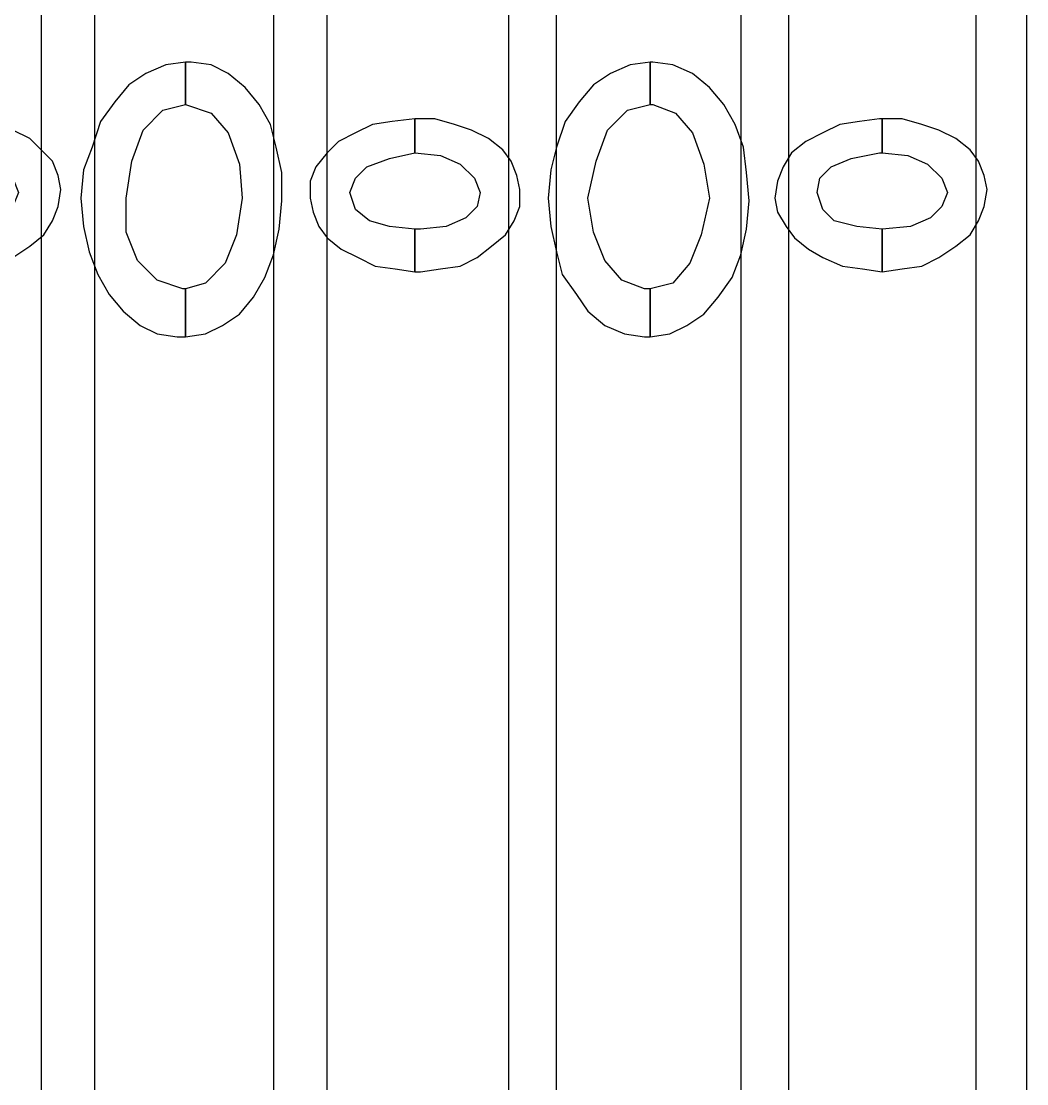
# Model space of a CAD drawing. Header units: centimetres. Extents: x -54 to 59, y -92 to 20.
# Drawn here: x 29.31 to 56.91, y -63.14 to -33.97 of the extents above; entities that cross this region are included whole.
import ezdxf

# ---------------------------------------------------------------- set-up
doc = ezdxf.new("R2010")
doc.units = ezdxf.units.CM
doc.header["$MEASUREMENT"] = 0
doc.layers.add('layer 1', color=7, linetype='Continuous')

msp = doc.modelspace()

# ---------------------------------------------------------------- linework, layer by layer
at = {"layer": 'layer 1', "color": 29}
for points, knots in [([(29.85642, 1.59541), (29.85642, 1.59541), (30.24509, 1.59541), (30.24509, 1.59541), (30.24509, 1.59541), (30.24509, 1.59541), (30.63376, 1.59541), (30.63376, 1.59541), (30.63376, 1.59541), (30.63376, 1.59541), (30.94469, 1.59541), (30.94469, 1.59541), (30.94469, 1.59541), (30.94469, 1.59541), (31.33336, 1.59541), (31.33336, 1.59541), (31.33336, 1.59541), (31.33336, 1.59541), (31.33336, -19.23718), (31.33336, -19.23718), (31.33336, -19.23718), (31.33336, -19.23718), (31.33336, -40.1475), (31.33336, -40.1475), (31.33336, -40.1475), (31.33336, -40.1475), (31.33336, -60.98008), (31.33336, -60.98008), (31.33336, -60.98008), (31.33336, -60.98008), (31.33336, -81.8904), (31.33336, -81.8904), (31.33336, -81.8904), (31.33336, -81.8904), (30.94469, -81.8904), (30.94469, -81.8904), (30.94469, -81.8904), (30.94469, -81.8904), (30.63376, -81.8904), (30.63376, -81.8904), (30.63376, -81.8904), (30.63376, -81.8904), (30.24509, -81.8904), (30.24509, -81.8904), (30.24509, -81.8904), (30.24509, -81.8904), (29.85642, -81.8904), (29.85642, -81.8904), (29.85642, -81.8904), (29.85642, -81.8904), (29.85642, -60.98008), (29.85642, -60.98008), (29.85642, -60.98008), (29.85642, -60.98008), (29.85642, -40.1475), (29.85642, -40.1475), (29.85642, -40.1475), (29.85642, -40.1475), (29.85642, -19.23718), (29.85642, -19.23718), (29.85642, -19.23718), (29.85642, -19.23718), (29.85642, 1.59541), (29.85642, 1.59541)], [0, 0, 0, 0, 0.0625, 0.0625, 0.0625, 0.0625, 0.125, 0.125, 0.125, 0.125, 0.1875, 0.1875, 0.1875, 0.1875, 0.25, 0.25, 0.25, 0.25, 0.3125, 0.3125, 0.3125, 0.3125, 0.375, 0.375, 0.375, 0.375, 0.4375, 0.4375, 0.4375, 0.4375, 0.5, 0.5, 0.5, 0.5, 0.5625, 0.5625, 0.5625, 0.5625, 0.625, 0.625, 0.625, 0.625, 0.6875, 0.6875, 0.6875, 0.6875, 0.75, 0.75, 0.75, 0.75, 0.8125, 0.8125, 0.8125, 0.8125, 0.875, 0.875, 0.875, 0.875, 0.9375, 0.9375, 0.9375, 0.9375, 1, 1, 1, 1]), ([(36.23057, 1.59541), (36.23057, 1.59541), (36.61924, 1.59541), (36.61924, 1.59541), (36.61924, 1.59541), (36.61924, 1.59541), (36.93017, 1.59541), (36.93017, 1.59541), (36.93017, 1.59541), (36.93017, 1.59541), (37.31884, 1.59541), (37.31884, 1.59541), (37.31884, 1.59541), (37.31884, 1.59541), (37.70751, 1.59541), (37.70751, 1.59541), (37.70751, 1.59541), (37.70751, 1.59541), (37.70751, -19.23718), (37.70751, -19.23718), (37.70751, -19.23718), (37.70751, -19.23718), (37.70751, -40.1475), (37.70751, -40.1475), (37.70751, -40.1475), (37.70751, -40.1475), (37.70751, -60.98008), (37.70751, -60.98008), (37.70751, -60.98008), (37.70751, -60.98008), (37.70751, -81.8904), (37.70751, -81.8904), (37.70751, -81.8904), (37.70751, -81.8904), (37.31884, -81.8904), (37.31884, -81.8904), (37.31884, -81.8904), (37.31884, -81.8904), (36.93017, -81.8904), (36.93017, -81.8904), (36.93017, -81.8904), (36.93017, -81.8904), (36.61924, -81.8904), (36.61924, -81.8904), (36.61924, -81.8904), (36.61924, -81.8904), (36.23057, -81.8904), (36.23057, -81.8904), (36.23057, -81.8904), (36.23057, -81.8904), (36.23057, -60.98008), (36.23057, -60.98008), (36.23057, -60.98008), (36.23057, -60.98008), (36.23057, -40.1475), (36.23057, -40.1475), (36.23057, -40.1475), (36.23057, -40.1475), (36.23057, -19.23718), (36.23057, -19.23718), (36.23057, -19.23718), (36.23057, -19.23718), (36.23057, 1.59541), (36.23057, 1.59541)], [0, 0, 0, 0, 0.0625, 0.0625, 0.0625, 0.0625, 0.125, 0.125, 0.125, 0.125, 0.1875, 0.1875, 0.1875, 0.1875, 0.25, 0.25, 0.25, 0.25, 0.3125, 0.3125, 0.3125, 0.3125, 0.375, 0.375, 0.375, 0.375, 0.4375, 0.4375, 0.4375, 0.4375, 0.5, 0.5, 0.5, 0.5, 0.5625, 0.5625, 0.5625, 0.5625, 0.625, 0.625, 0.625, 0.625, 0.6875, 0.6875, 0.6875, 0.6875, 0.75, 0.75, 0.75, 0.75, 0.8125, 0.8125, 0.8125, 0.8125, 0.875, 0.875, 0.875, 0.875, 0.9375, 0.9375, 0.9375, 0.9375, 1, 1, 1, 1]), ([(42.68246, 1.59541), (42.68246, 1.59541), (42.99339, 1.59541), (42.99339, 1.59541), (42.99339, 1.59541), (42.99339, 1.59541), (43.38206, 1.59541), (43.38206, 1.59541), (43.38206, 1.59541), (43.38206, 1.59541), (43.69299, 1.59541), (43.69299, 1.59541), (43.69299, 1.59541), (43.69299, 1.59541), (44.00393, 1.59541), (44.00393, 1.59541), (44.00393, 1.59541), (44.00393, 1.59541), (44.00393, -19.23718), (44.00393, -19.23718), (44.00393, -19.23718), (44.00393, -19.23718), (44.00393, -40.1475), (44.00393, -40.1475), (44.00393, -40.1475), (44.00393, -40.1475), (44.00393, -60.98008), (44.00393, -60.98008), (44.00393, -60.98008), (44.00393, -60.98008), (44.00393, -81.8904), (44.00393, -81.8904), (44.00393, -81.8904), (44.00393, -81.8904), (43.69299, -81.8904), (43.69299, -81.8904), (43.69299, -81.8904), (43.69299, -81.8904), (43.38206, -81.8904), (43.38206, -81.8904), (43.38206, -81.8904), (43.38206, -81.8904), (42.99339, -81.8904), (42.99339, -81.8904), (42.99339, -81.8904), (42.99339, -81.8904), (42.68246, -81.8904), (42.68246, -81.8904), (42.68246, -81.8904), (42.68246, -81.8904), (42.68246, -60.98008), (42.68246, -60.98008), (42.68246, -60.98008), (42.68246, -60.98008), (42.68246, -40.1475), (42.68246, -40.1475), (42.68246, -40.1475), (42.68246, -40.1475), (42.68246, -19.23718), (42.68246, -19.23718), (42.68246, -19.23718), (42.68246, -19.23718), (42.68246, 1.59541), (42.68246, 1.59541)], [0, 0, 0, 0, 0.0625, 0.0625, 0.0625, 0.0625, 0.125, 0.125, 0.125, 0.125, 0.1875, 0.1875, 0.1875, 0.1875, 0.25, 0.25, 0.25, 0.25, 0.3125, 0.3125, 0.3125, 0.3125, 0.375, 0.375, 0.375, 0.375, 0.4375, 0.4375, 0.4375, 0.4375, 0.5, 0.5, 0.5, 0.5, 0.5625, 0.5625, 0.5625, 0.5625, 0.625, 0.625, 0.625, 0.625, 0.6875, 0.6875, 0.6875, 0.6875, 0.75, 0.75, 0.75, 0.75, 0.8125, 0.8125, 0.8125, 0.8125, 0.875, 0.875, 0.875, 0.875, 0.9375, 0.9375, 0.9375, 0.9375, 1, 1, 1, 1]), ([(49.05661, 1.59541), (49.05661, 1.59541), (49.36754, 1.59541), (49.36754, 1.59541), (49.36754, 1.59541), (49.36754, 1.59541), (49.75621, 1.59541), (49.75621, 1.59541), (49.75621, 1.59541), (49.75621, 1.59541), (50.06714, 1.59541), (50.06714, 1.59541), (50.06714, 1.59541), (50.06714, 1.59541), (50.37808, 1.59541), (50.37808, 1.59541), (50.37808, 1.59541), (50.37808, 1.59541), (50.37808, -19.23718), (50.37808, -19.23718), (50.37808, -19.23718), (50.37808, -19.23718), (50.37808, -40.1475), (50.37808, -40.1475), (50.37808, -40.1475), (50.37808, -40.1475), (50.37808, -60.98008), (50.37808, -60.98008), (50.37808, -60.98008), (50.37808, -60.98008), (50.37808, -81.8904), (50.37808, -81.8904), (50.37808, -81.8904), (50.37808, -81.8904), (50.06714, -81.8904), (50.06714, -81.8904), (50.06714, -81.8904), (50.06714, -81.8904), (49.75621, -81.8904), (49.75621, -81.8904), (49.75621, -81.8904), (49.75621, -81.8904), (49.36754, -81.8904), (49.36754, -81.8904), (49.36754, -81.8904), (49.36754, -81.8904), (49.05661, -81.8904), (49.05661, -81.8904), (49.05661, -81.8904), (49.05661, -81.8904), (49.05661, -60.98008), (49.05661, -60.98008), (49.05661, -60.98008), (49.05661, -60.98008), (49.05661, -40.1475), (49.05661, -40.1475), (49.05661, -40.1475), (49.05661, -40.1475), (49.05661, -19.23718), (49.05661, -19.23718), (49.05661, -19.23718), (49.05661, -19.23718), (49.05661, 1.59541), (49.05661, 1.59541)], [0, 0, 0, 0, 0.0625, 0.0625, 0.0625, 0.0625, 0.125, 0.125, 0.125, 0.125, 0.1875, 0.1875, 0.1875, 0.1875, 0.25, 0.25, 0.25, 0.25, 0.3125, 0.3125, 0.3125, 0.3125, 0.375, 0.375, 0.375, 0.375, 0.4375, 0.4375, 0.4375, 0.4375, 0.5, 0.5, 0.5, 0.5, 0.5625, 0.5625, 0.5625, 0.5625, 0.625, 0.625, 0.625, 0.625, 0.6875, 0.6875, 0.6875, 0.6875, 0.75, 0.75, 0.75, 0.75, 0.8125, 0.8125, 0.8125, 0.8125, 0.875, 0.875, 0.875, 0.875, 0.9375, 0.9375, 0.9375, 0.9375, 1, 1, 1, 1]), ([(55.50849, 1.59541), (55.50849, 1.59541), (56.90769, 1.59541), (56.90769, 1.59541), (56.90769, 1.59541), (56.90769, 1.59541), (56.90769, -81.8904), (56.90769, -81.8904), (56.90769, -81.8904), (56.90769, -81.8904), (55.50849, -81.8904), (55.50849, -81.8904), (55.50849, -81.8904), (55.50849, -81.8904), (55.50849, 1.59541), (55.50849, 1.59541)], [0, 0, 0, 0, 0.25, 0.25, 0.25, 0.25, 0.5, 0.5, 0.5, 0.5, 0.75, 0.75, 0.75, 0.75, 1, 1, 1, 1]), ([(30.94469, -38.82603), (30.94469, -38.82603), (31.02243, -38.04869), (31.02243, -38.04869), (31.02243, -38.04869), (31.02243, -38.04869), (31.25563, -37.42682), (31.25563, -37.42682), (31.25563, -37.42682), (31.25563, -37.42682), (31.48883, -36.72722), (31.48883, -36.72722), (31.48883, -36.72722), (31.48883, -36.72722), (31.87749, -36.18309), (31.87749, -36.18309), (31.87749, -36.18309), (31.87749, -36.18309), (32.26616, -35.71668), (32.26616, -35.71668), (32.26616, -35.71668), (32.26616, -35.71668), (32.73256, -35.40575), (32.73256, -35.40575), (32.73256, -35.40575), (32.73256, -35.40575), (33.2767, -35.17255), (33.2767, -35.17255), (33.2767, -35.17255), (33.2767, -35.17255), (33.82083, -35.09482), (33.82083, -35.09482), (33.82083, -35.09482), (33.82083, -35.09482), (33.82083, -36.26082), (33.82083, -36.26082), (33.82083, -36.26082), (33.82083, -36.26082), (33.19896, -36.41629), (33.19896, -36.41629), (33.19896, -36.41629), (33.19896, -36.41629), (32.65483, -36.96042), (32.65483, -36.96042), (32.65483, -36.96042), (32.65483, -36.96042), (32.3439, -37.81549), (32.3439, -37.81549), (32.3439, -37.81549), (32.3439, -37.81549), (32.18843, -38.82603), (32.18843, -38.82603), (32.18843, -38.82603), (32.18843, -38.82603), (32.18843, -39.75883), (32.18843, -39.75883), (32.18843, -39.75883), (32.18843, -39.75883), (32.49936, -40.53616), (32.49936, -40.53616), (32.49936, -40.53616), (32.49936, -40.53616), (33.0435, -41.0803), (33.0435, -41.0803), (33.0435, -41.0803), (33.0435, -41.0803), (33.7431, -41.3135), (33.7431, -41.3135), (33.7431, -41.3135), (33.7431, -41.3135), (33.7431, -41.3135), (33.7431, -41.3135), (33.7431, -41.3135), (33.7431, -41.3135), (33.82083, -41.3135), (33.82083, -41.3135), (33.82083, -41.3135), (33.82083, -41.3135), (33.82083, -41.3135), (33.82083, -41.3135), (33.82083, -41.3135), (33.82083, -41.3135), (33.82083, -41.3135), (33.82083, -41.3135), (33.82083, -41.3135), (33.82083, -41.3135), (33.82083, -42.63497), (33.82083, -42.63497), (33.82083, -42.63497), (33.82083, -42.63497), (33.7431, -42.63497), (33.7431, -42.63497), (33.7431, -42.63497), (33.7431, -42.63497), (33.7431, -42.63497), (33.7431, -42.63497), (33.7431, -42.63497), (33.7431, -42.63497), (33.66537, -42.63497), (33.66537, -42.63497), (33.66537, -42.63497), (33.66537, -42.63497), (33.58763, -42.63497), (33.58763, -42.63497), (33.58763, -42.63497), (33.58763, -42.63497), (33.0435, -42.55724), (33.0435, -42.55724), (33.0435, -42.55724), (33.0435, -42.55724), (32.5771, -42.32404), (32.5771, -42.32404), (32.5771, -42.32404), (32.5771, -42.32404), (32.1107, -41.93537), (32.1107, -41.93537), (32.1107, -41.93537), (32.1107, -41.93537), (31.72203, -41.46897), (31.72203, -41.46897), (31.72203, -41.46897), (31.72203, -41.46897), (31.41109, -40.92483), (31.41109, -40.92483), (31.41109, -40.92483), (31.41109, -40.92483), (31.17789, -40.30296), (31.17789, -40.30296), (31.17789, -40.30296), (31.17789, -40.30296), (31.02243, -39.60336), (31.02243, -39.60336), (31.02243, -39.60336), (31.02243, -39.60336), (30.94469, -38.82603), (30.94469, -38.82603)], [0, 0, 0, 0, 0.02941176, 0.02941176, 0.02941176, 0.02941176, 0.05882353, 0.05882353, 0.05882353, 0.05882353, 0.08823529, 0.08823529, 0.08823529, 0.08823529, 0.11764706, 0.11764706, 0.11764706, 0.11764706, 0.14705882, 0.14705882, 0.14705882, 0.14705882, 0.17647059, 0.17647059, 0.17647059, 0.17647059, 0.20588235, 0.20588235, 0.20588235, 0.20588235, 0.23529412, 0.23529412, 0.23529412, 0.23529412, 0.26470588, 0.26470588, 0.26470588, 0.26470588, 0.29411765, 0.29411765, 0.29411765, 0.29411765, 0.32352941, 0.32352941, 0.32352941, 0.32352941, 0.35294118, 0.35294118, 0.35294118, 0.35294118, 0.38235294, 0.38235294, 0.38235294, 0.38235294, 0.41176471, 0.41176471, 0.41176471, 0.41176471, 0.44117647, 0.44117647, 0.44117647, 0.44117647, 0.47058824, 0.47058824, 0.47058824, 0.47058824, 0.5, 0.5, 0.5, 0.5, 0.52941176, 0.52941176, 0.52941176, 0.52941176, 0.55882353, 0.55882353, 0.55882353, 0.55882353, 0.58823529, 0.58823529, 0.58823529, 0.58823529, 0.61764706, 0.61764706, 0.61764706, 0.61764706, 0.64705882, 0.64705882, 0.64705882, 0.64705882, 0.67647059, 0.67647059, 0.67647059, 0.67647059, 0.70588235, 0.70588235, 0.70588235, 0.70588235, 0.73529412, 0.73529412, 0.73529412, 0.73529412, 0.76470588, 0.76470588, 0.76470588, 0.76470588, 0.79411765, 0.79411765, 0.79411765, 0.79411765, 0.82352941, 0.82352941, 0.82352941, 0.82352941, 0.85294118, 0.85294118, 0.85294118, 0.85294118, 0.88235294, 0.88235294, 0.88235294, 0.88235294, 0.91176471, 0.91176471, 0.91176471, 0.91176471, 0.94117647, 0.94117647, 0.94117647, 0.94117647, 0.97058824, 0.97058824, 0.97058824, 0.97058824, 1, 1, 1, 1]), ([(33.82083, -35.09482), (33.82083, -35.09482), (33.82083, -35.09482), (33.82083, -35.09482), (33.82083, -35.09482), (33.82083, -35.09482), (33.82083, -35.09482), (33.82083, -35.09482), (33.82083, -35.09482), (33.82083, -35.09482), (33.89857, -35.09482), (33.89857, -35.09482), (33.89857, -35.09482), (33.89857, -35.09482), (33.9763, -35.09482), (33.9763, -35.09482), (33.9763, -35.09482), (33.9763, -35.09482), (34.52044, -35.17255), (34.52044, -35.17255), (34.52044, -35.17255), (34.52044, -35.17255), (34.98684, -35.40575), (34.98684, -35.40575), (34.98684, -35.40575), (34.98684, -35.40575), (35.45324, -35.79442), (35.45324, -35.79442), (35.45324, -35.79442), (35.45324, -35.79442), (35.84191, -36.26082), (35.84191, -36.26082), (35.84191, -36.26082), (35.84191, -36.26082), (36.15284, -36.80495), (36.15284, -36.80495), (36.15284, -36.80495), (36.15284, -36.80495), (36.30831, -37.42682), (36.30831, -37.42682), (36.30831, -37.42682), (36.30831, -37.42682), (36.46377, -38.12642), (36.46377, -38.12642), (36.46377, -38.12642), (36.46377, -38.12642), (36.46377, -38.90376), (36.46377, -38.90376), (36.46377, -38.90376), (36.46377, -38.90376), (36.38604, -39.6811), (36.38604, -39.6811), (36.38604, -39.6811), (36.38604, -39.6811), (36.23057, -40.3807), (36.23057, -40.3807), (36.23057, -40.3807), (36.23057, -40.3807), (35.99737, -41.00257), (35.99737, -41.00257), (35.99737, -41.00257), (35.99737, -41.00257), (35.68644, -41.5467), (35.68644, -41.5467), (35.68644, -41.5467), (35.68644, -41.5467), (35.29777, -42.0131), (35.29777, -42.0131), (35.29777, -42.0131), (35.29777, -42.0131), (34.83137, -42.32404), (34.83137, -42.32404), (34.83137, -42.32404), (34.83137, -42.32404), (34.36497, -42.55724), (34.36497, -42.55724), (34.36497, -42.55724), (34.36497, -42.55724), (33.82083, -42.63497), (33.82083, -42.63497), (33.82083, -42.63497), (33.82083, -42.63497), (33.82083, -41.3135), (33.82083, -41.3135), (33.82083, -41.3135), (33.82083, -41.3135), (34.36497, -41.15803), (34.36497, -41.15803), (34.36497, -41.15803), (34.36497, -41.15803), (34.9091, -40.6139), (34.9091, -40.6139), (34.9091, -40.6139), (34.9091, -40.6139), (35.22004, -39.83656), (35.22004, -39.83656), (35.22004, -39.83656), (35.22004, -39.83656), (35.3755, -38.82603), (35.3755, -38.82603), (35.3755, -38.82603), (35.3755, -38.82603), (35.29777, -37.89322), (35.29777, -37.89322), (35.29777, -37.89322), (35.29777, -37.89322), (34.98684, -37.03815), (34.98684, -37.03815), (34.98684, -37.03815), (34.98684, -37.03815), (34.52044, -36.49402), (34.52044, -36.49402), (34.52044, -36.49402), (34.52044, -36.49402), (33.82083, -36.26082), (33.82083, -36.26082), (33.82083, -36.26082), (33.82083, -36.26082), (33.82083, -36.26082), (33.82083, -36.26082), (33.82083, -36.26082), (33.82083, -36.26082), (33.82083, -36.26082), (33.82083, -36.26082), (33.82083, -36.26082), (33.82083, -36.26082), (33.82083, -36.26082), (33.82083, -36.26082), (33.82083, -36.26082), (33.82083, -36.26082), (33.82083, -36.26082), (33.82083, -36.26082), (33.82083, -36.26082), (33.82083, -36.26082), (33.82083, -35.09482), (33.82083, -35.09482)], [0, 0, 0, 0, 0.02941176, 0.02941176, 0.02941176, 0.02941176, 0.05882353, 0.05882353, 0.05882353, 0.05882353, 0.08823529, 0.08823529, 0.08823529, 0.08823529, 0.11764706, 0.11764706, 0.11764706, 0.11764706, 0.14705882, 0.14705882, 0.14705882, 0.14705882, 0.17647059, 0.17647059, 0.17647059, 0.17647059, 0.20588235, 0.20588235, 0.20588235, 0.20588235, 0.23529412, 0.23529412, 0.23529412, 0.23529412, 0.26470588, 0.26470588, 0.26470588, 0.26470588, 0.29411765, 0.29411765, 0.29411765, 0.29411765, 0.32352941, 0.32352941, 0.32352941, 0.32352941, 0.35294118, 0.35294118, 0.35294118, 0.35294118, 0.38235294, 0.38235294, 0.38235294, 0.38235294, 0.41176471, 0.41176471, 0.41176471, 0.41176471, 0.44117647, 0.44117647, 0.44117647, 0.44117647, 0.47058824, 0.47058824, 0.47058824, 0.47058824, 0.5, 0.5, 0.5, 0.5, 0.52941176, 0.52941176, 0.52941176, 0.52941176, 0.55882353, 0.55882353, 0.55882353, 0.55882353, 0.58823529, 0.58823529, 0.58823529, 0.58823529, 0.61764706, 0.61764706, 0.61764706, 0.61764706, 0.64705882, 0.64705882, 0.64705882, 0.64705882, 0.67647059, 0.67647059, 0.67647059, 0.67647059, 0.70588235, 0.70588235, 0.70588235, 0.70588235, 0.73529412, 0.73529412, 0.73529412, 0.73529412, 0.76470588, 0.76470588, 0.76470588, 0.76470588, 0.79411765, 0.79411765, 0.79411765, 0.79411765, 0.82352941, 0.82352941, 0.82352941, 0.82352941, 0.85294118, 0.85294118, 0.85294118, 0.85294118, 0.88235294, 0.88235294, 0.88235294, 0.88235294, 0.91176471, 0.91176471, 0.91176471, 0.91176471, 0.94117647, 0.94117647, 0.94117647, 0.94117647, 0.97058824, 0.97058824, 0.97058824, 0.97058824, 1, 1, 1, 1]), ([(43.77073, -38.82603), (43.77073, -38.82603), (43.84846, -38.04869), (43.84846, -38.04869), (43.84846, -38.04869), (43.84846, -38.04869), (44.00393, -37.42682), (44.00393, -37.42682), (44.00393, -37.42682), (44.00393, -37.42682), (44.23713, -36.72722), (44.23713, -36.72722), (44.23713, -36.72722), (44.23713, -36.72722), (44.62579, -36.18309), (44.62579, -36.18309), (44.62579, -36.18309), (44.62579, -36.18309), (45.01446, -35.71668), (45.01446, -35.71668), (45.01446, -35.71668), (45.01446, -35.71668), (45.48086, -35.40575), (45.48086, -35.40575), (45.48086, -35.40575), (45.48086, -35.40575), (46.025, -35.17255), (46.025, -35.17255), (46.025, -35.17255), (46.025, -35.17255), (46.56913, -35.09482), (46.56913, -35.09482), (46.56913, -35.09482), (46.56913, -35.09482), (46.56913, -36.26082), (46.56913, -36.26082), (46.56913, -36.26082), (46.56913, -36.26082), (45.94726, -36.41629), (45.94726, -36.41629), (45.94726, -36.41629), (45.94726, -36.41629), (45.40313, -36.96042), (45.40313, -36.96042), (45.40313, -36.96042), (45.40313, -36.96042), (45.0922, -37.81549), (45.0922, -37.81549), (45.0922, -37.81549), (45.0922, -37.81549), (44.859, -38.82603), (44.859, -38.82603), (44.859, -38.82603), (44.859, -38.82603), (45.01446, -39.75883), (45.01446, -39.75883), (45.01446, -39.75883), (45.01446, -39.75883), (45.3254, -40.53616), (45.3254, -40.53616), (45.3254, -40.53616), (45.3254, -40.53616), (45.7918, -41.0803), (45.7918, -41.0803), (45.7918, -41.0803), (45.7918, -41.0803), (46.41367, -41.3135), (46.41367, -41.3135), (46.41367, -41.3135), (46.41367, -41.3135), (46.41367, -41.3135), (46.41367, -41.3135), (46.41367, -41.3135), (46.41367, -41.3135), (46.4914, -41.3135), (46.4914, -41.3135), (46.4914, -41.3135), (46.4914, -41.3135), (46.56913, -41.3135), (46.56913, -41.3135), (46.56913, -41.3135), (46.56913, -41.3135), (46.56913, -41.3135), (46.56913, -41.3135), (46.56913, -41.3135), (46.56913, -41.3135), (46.56913, -42.63497), (46.56913, -42.63497), (46.56913, -42.63497), (46.56913, -42.63497), (46.4914, -42.63497), (46.4914, -42.63497), (46.4914, -42.63497), (46.4914, -42.63497), (46.41367, -42.63497), (46.41367, -42.63497), (46.41367, -42.63497), (46.41367, -42.63497), (46.41367, -42.63497), (46.41367, -42.63497), (46.41367, -42.63497), (46.41367, -42.63497), (46.41367, -42.63497), (46.41367, -42.63497), (46.41367, -42.63497), (46.41367, -42.63497), (45.86953, -42.55724), (45.86953, -42.55724), (45.86953, -42.55724), (45.86953, -42.55724), (45.3254, -42.32404), (45.3254, -42.32404), (45.3254, -42.32404), (45.3254, -42.32404), (44.859, -41.93537), (44.859, -41.93537), (44.859, -41.93537), (44.859, -41.93537), (44.54806, -41.46897), (44.54806, -41.46897), (44.54806, -41.46897), (44.54806, -41.46897), (44.15939, -40.92483), (44.15939, -40.92483), (44.15939, -40.92483), (44.15939, -40.92483), (44.00393, -40.30296), (44.00393, -40.30296), (44.00393, -40.30296), (44.00393, -40.30296), (43.84846, -39.60336), (43.84846, -39.60336), (43.84846, -39.60336), (43.84846, -39.60336), (43.77073, -38.82603), (43.77073, -38.82603)], [0, 0, 0, 0, 0.02941176, 0.02941176, 0.02941176, 0.02941176, 0.05882353, 0.05882353, 0.05882353, 0.05882353, 0.08823529, 0.08823529, 0.08823529, 0.08823529, 0.11764706, 0.11764706, 0.11764706, 0.11764706, 0.14705882, 0.14705882, 0.14705882, 0.14705882, 0.17647059, 0.17647059, 0.17647059, 0.17647059, 0.20588235, 0.20588235, 0.20588235, 0.20588235, 0.23529412, 0.23529412, 0.23529412, 0.23529412, 0.26470588, 0.26470588, 0.26470588, 0.26470588, 0.29411765, 0.29411765, 0.29411765, 0.29411765, 0.32352941, 0.32352941, 0.32352941, 0.32352941, 0.35294118, 0.35294118, 0.35294118, 0.35294118, 0.38235294, 0.38235294, 0.38235294, 0.38235294, 0.41176471, 0.41176471, 0.41176471, 0.41176471, 0.44117647, 0.44117647, 0.44117647, 0.44117647, 0.47058824, 0.47058824, 0.47058824, 0.47058824, 0.5, 0.5, 0.5, 0.5, 0.52941176, 0.52941176, 0.52941176, 0.52941176, 0.55882353, 0.55882353, 0.55882353, 0.55882353, 0.58823529, 0.58823529, 0.58823529, 0.58823529, 0.61764706, 0.61764706, 0.61764706, 0.61764706, 0.64705882, 0.64705882, 0.64705882, 0.64705882, 0.67647059, 0.67647059, 0.67647059, 0.67647059, 0.70588235, 0.70588235, 0.70588235, 0.70588235, 0.73529412, 0.73529412, 0.73529412, 0.73529412, 0.76470588, 0.76470588, 0.76470588, 0.76470588, 0.79411765, 0.79411765, 0.79411765, 0.79411765, 0.82352941, 0.82352941, 0.82352941, 0.82352941, 0.85294118, 0.85294118, 0.85294118, 0.85294118, 0.88235294, 0.88235294, 0.88235294, 0.88235294, 0.91176471, 0.91176471, 0.91176471, 0.91176471, 0.94117647, 0.94117647, 0.94117647, 0.94117647, 0.97058824, 0.97058824, 0.97058824, 0.97058824, 1, 1, 1, 1]), ([(46.56913, -35.09482), (46.56913, -35.09482), (46.64687, -35.09482), (46.64687, -35.09482), (46.64687, -35.09482), (46.64687, -35.09482), (46.64687, -35.09482), (46.64687, -35.09482), (46.64687, -35.09482), (46.64687, -35.09482), (46.64687, -35.09482), (46.64687, -35.09482), (46.64687, -35.09482), (46.64687, -35.09482), (46.64687, -35.09482), (46.64687, -35.09482), (46.64687, -35.09482), (46.64687, -35.09482), (47.191, -35.17255), (47.191, -35.17255), (47.191, -35.17255), (47.191, -35.17255), (47.73514, -35.40575), (47.73514, -35.40575), (47.73514, -35.40575), (47.73514, -35.40575), (48.20154, -35.79442), (48.20154, -35.79442), (48.20154, -35.79442), (48.20154, -35.79442), (48.5902, -36.26082), (48.5902, -36.26082), (48.5902, -36.26082), (48.5902, -36.26082), (48.90114, -36.80495), (48.90114, -36.80495), (48.90114, -36.80495), (48.90114, -36.80495), (49.13434, -37.42682), (49.13434, -37.42682), (49.13434, -37.42682), (49.13434, -37.42682), (49.21207, -38.12642), (49.21207, -38.12642), (49.21207, -38.12642), (49.21207, -38.12642), (49.28981, -38.90376), (49.28981, -38.90376), (49.28981, -38.90376), (49.28981, -38.90376), (49.21207, -39.6811), (49.21207, -39.6811), (49.21207, -39.6811), (49.21207, -39.6811), (49.05661, -40.3807), (49.05661, -40.3807), (49.05661, -40.3807), (49.05661, -40.3807), (48.82341, -41.00257), (48.82341, -41.00257), (48.82341, -41.00257), (48.82341, -41.00257), (48.43474, -41.5467), (48.43474, -41.5467), (48.43474, -41.5467), (48.43474, -41.5467), (48.04607, -42.0131), (48.04607, -42.0131), (48.04607, -42.0131), (48.04607, -42.0131), (47.57967, -42.32404), (47.57967, -42.32404), (47.57967, -42.32404), (47.57967, -42.32404), (47.11327, -42.55724), (47.11327, -42.55724), (47.11327, -42.55724), (47.11327, -42.55724), (46.56913, -42.63497), (46.56913, -42.63497), (46.56913, -42.63497), (46.56913, -42.63497), (46.56913, -41.3135), (46.56913, -41.3135), (46.56913, -41.3135), (46.56913, -41.3135), (47.191, -41.15803), (47.191, -41.15803), (47.191, -41.15803), (47.191, -41.15803), (47.6574, -40.6139), (47.6574, -40.6139), (47.6574, -40.6139), (47.6574, -40.6139), (47.96834, -39.83656), (47.96834, -39.83656), (47.96834, -39.83656), (47.96834, -39.83656), (48.20154, -38.82603), (48.20154, -38.82603), (48.20154, -38.82603), (48.20154, -38.82603), (48.04607, -37.89322), (48.04607, -37.89322), (48.04607, -37.89322), (48.04607, -37.89322), (47.73514, -37.03815), (47.73514, -37.03815), (47.73514, -37.03815), (47.73514, -37.03815), (47.26873, -36.49402), (47.26873, -36.49402), (47.26873, -36.49402), (47.26873, -36.49402), (46.64687, -36.26082), (46.64687, -36.26082), (46.64687, -36.26082), (46.64687, -36.26082), (46.64687, -36.26082), (46.64687, -36.26082), (46.64687, -36.26082), (46.64687, -36.26082), (46.64687, -36.26082), (46.64687, -36.26082), (46.64687, -36.26082), (46.64687, -36.26082), (46.56913, -36.26082), (46.56913, -36.26082), (46.56913, -36.26082), (46.56913, -36.26082), (46.56913, -36.26082), (46.56913, -36.26082), (46.56913, -36.26082), (46.56913, -36.26082), (46.56913, -35.09482), (46.56913, -35.09482)], [0, 0, 0, 0, 0.02941176, 0.02941176, 0.02941176, 0.02941176, 0.05882353, 0.05882353, 0.05882353, 0.05882353, 0.08823529, 0.08823529, 0.08823529, 0.08823529, 0.11764706, 0.11764706, 0.11764706, 0.11764706, 0.14705882, 0.14705882, 0.14705882, 0.14705882, 0.17647059, 0.17647059, 0.17647059, 0.17647059, 0.20588235, 0.20588235, 0.20588235, 0.20588235, 0.23529412, 0.23529412, 0.23529412, 0.23529412, 0.26470588, 0.26470588, 0.26470588, 0.26470588, 0.29411765, 0.29411765, 0.29411765, 0.29411765, 0.32352941, 0.32352941, 0.32352941, 0.32352941, 0.35294118, 0.35294118, 0.35294118, 0.35294118, 0.38235294, 0.38235294, 0.38235294, 0.38235294, 0.41176471, 0.41176471, 0.41176471, 0.41176471, 0.44117647, 0.44117647, 0.44117647, 0.44117647, 0.47058824, 0.47058824, 0.47058824, 0.47058824, 0.5, 0.5, 0.5, 0.5, 0.52941176, 0.52941176, 0.52941176, 0.52941176, 0.55882353, 0.55882353, 0.55882353, 0.55882353, 0.58823529, 0.58823529, 0.58823529, 0.58823529, 0.61764706, 0.61764706, 0.61764706, 0.61764706, 0.64705882, 0.64705882, 0.64705882, 0.64705882, 0.67647059, 0.67647059, 0.67647059, 0.67647059, 0.70588235, 0.70588235, 0.70588235, 0.70588235, 0.73529412, 0.73529412, 0.73529412, 0.73529412, 0.76470588, 0.76470588, 0.76470588, 0.76470588, 0.79411765, 0.79411765, 0.79411765, 0.79411765, 0.82352941, 0.82352941, 0.82352941, 0.82352941, 0.85294118, 0.85294118, 0.85294118, 0.85294118, 0.88235294, 0.88235294, 0.88235294, 0.88235294, 0.91176471, 0.91176471, 0.91176471, 0.91176471, 0.94117647, 0.94117647, 0.94117647, 0.94117647, 0.97058824, 0.97058824, 0.97058824, 0.97058824, 1, 1, 1, 1]), ([(27.44668, -40.8471), (27.44668, -40.8471), (27.44668, -40.8471), (27.44668, -40.8471), (27.44668, -40.8471), (27.44668, -40.8471), (27.44668, -40.8471), (27.44668, -40.8471), (27.44668, -40.8471), (27.44668, -40.8471), (27.44668, -40.8471), (27.44668, -40.8471), (27.44668, -40.8471), (27.44668, -40.8471), (27.44668, -40.8471), (27.44668, -40.8471), (27.44668, -40.8471), (27.44668, -40.8471), (27.44668, -39.6811), (27.44668, -39.6811), (27.44668, -39.6811), (27.44668, -39.6811), (27.44668, -39.6811), (27.44668, -39.6811), (27.44668, -39.6811), (27.44668, -39.6811), (27.44668, -39.6811), (27.44668, -39.6811), (27.44668, -39.6811), (27.44668, -39.6811), (27.44668, -39.6811), (27.44668, -39.6811), (27.44668, -39.6811), (27.44668, -39.6811), (27.44668, -39.6811), (27.44668, -39.6811), (27.44668, -39.6811), (27.44668, -39.6811), (28.22402, -39.60336), (28.22402, -39.60336), (28.22402, -39.60336), (28.22402, -39.60336), (28.76815, -39.37016), (28.76815, -39.37016), (28.76815, -39.37016), (28.76815, -39.37016), (29.07909, -39.05923), (29.07909, -39.05923), (29.07909, -39.05923), (29.07909, -39.05923), (29.23455, -38.67056), (29.23455, -38.67056), (29.23455, -38.67056), (29.23455, -38.67056), (29.07909, -38.28189), (29.07909, -38.28189), (29.07909, -38.28189), (29.07909, -38.28189), (28.76815, -37.89322), (28.76815, -37.89322), (28.76815, -37.89322), (28.76815, -37.89322), (28.22402, -37.66002), (28.22402, -37.66002), (28.22402, -37.66002), (28.22402, -37.66002), (27.44668, -37.58229), (27.44668, -37.58229), (27.44668, -37.58229), (27.44668, -37.58229), (27.44668, -36.64949), (27.44668, -36.64949), (27.44668, -36.64949), (27.44668, -36.64949), (28.06855, -36.64949), (28.06855, -36.64949), (28.06855, -36.64949), (28.06855, -36.64949), (28.61269, -36.80495), (28.61269, -36.80495), (28.61269, -36.80495), (28.61269, -36.80495), (29.07909, -36.96042), (29.07909, -36.96042), (29.07909, -36.96042), (29.07909, -36.96042), (29.54549, -37.19362), (29.54549, -37.19362), (29.54549, -37.19362), (29.54549, -37.19362), (29.85642, -37.50456), (29.85642, -37.50456), (29.85642, -37.50456), (29.85642, -37.50456), (30.16736, -37.81549), (30.16736, -37.81549), (30.16736, -37.81549), (30.16736, -37.81549), (30.32282, -38.20416), (30.32282, -38.20416), (30.32282, -38.20416), (30.32282, -38.20416), (30.40056, -38.59283), (30.40056, -38.59283), (30.40056, -38.59283), (30.40056, -38.59283), (30.32282, -39.05923), (30.32282, -39.05923), (30.32282, -39.05923), (30.32282, -39.05923), (30.16736, -39.44789), (30.16736, -39.44789), (30.16736, -39.44789), (30.16736, -39.44789), (29.93416, -39.83656), (29.93416, -39.83656), (29.93416, -39.83656), (29.93416, -39.83656), (29.54549, -40.1475), (29.54549, -40.1475), (29.54549, -40.1475), (29.54549, -40.1475), (29.07909, -40.45843), (29.07909, -40.45843), (29.07909, -40.45843), (29.07909, -40.45843), (28.61269, -40.69163), (28.61269, -40.69163), (28.61269, -40.69163), (28.61269, -40.69163), (28.06855, -40.76936), (28.06855, -40.76936), (28.06855, -40.76936), (28.06855, -40.76936), (27.44668, -40.8471), (27.44668, -40.8471)], [0, 0, 0, 0, 0.02941176, 0.02941176, 0.02941176, 0.02941176, 0.05882353, 0.05882353, 0.05882353, 0.05882353, 0.08823529, 0.08823529, 0.08823529, 0.08823529, 0.11764706, 0.11764706, 0.11764706, 0.11764706, 0.14705882, 0.14705882, 0.14705882, 0.14705882, 0.17647059, 0.17647059, 0.17647059, 0.17647059, 0.20588235, 0.20588235, 0.20588235, 0.20588235, 0.23529412, 0.23529412, 0.23529412, 0.23529412, 0.26470588, 0.26470588, 0.26470588, 0.26470588, 0.29411765, 0.29411765, 0.29411765, 0.29411765, 0.32352941, 0.32352941, 0.32352941, 0.32352941, 0.35294118, 0.35294118, 0.35294118, 0.35294118, 0.38235294, 0.38235294, 0.38235294, 0.38235294, 0.41176471, 0.41176471, 0.41176471, 0.41176471, 0.44117647, 0.44117647, 0.44117647, 0.44117647, 0.47058824, 0.47058824, 0.47058824, 0.47058824, 0.5, 0.5, 0.5, 0.5, 0.52941176, 0.52941176, 0.52941176, 0.52941176, 0.55882353, 0.55882353, 0.55882353, 0.55882353, 0.58823529, 0.58823529, 0.58823529, 0.58823529, 0.61764706, 0.61764706, 0.61764706, 0.61764706, 0.64705882, 0.64705882, 0.64705882, 0.64705882, 0.67647059, 0.67647059, 0.67647059, 0.67647059, 0.70588235, 0.70588235, 0.70588235, 0.70588235, 0.73529412, 0.73529412, 0.73529412, 0.73529412, 0.76470588, 0.76470588, 0.76470588, 0.76470588, 0.79411765, 0.79411765, 0.79411765, 0.79411765, 0.82352941, 0.82352941, 0.82352941, 0.82352941, 0.85294118, 0.85294118, 0.85294118, 0.85294118, 0.88235294, 0.88235294, 0.88235294, 0.88235294, 0.91176471, 0.91176471, 0.91176471, 0.91176471, 0.94117647, 0.94117647, 0.94117647, 0.94117647, 0.97058824, 0.97058824, 0.97058824, 0.97058824, 1, 1, 1, 1]), ([(40.11725, -40.8471), (40.11725, -40.8471), (39.57311, -40.76936), (39.57311, -40.76936), (39.57311, -40.76936), (39.57311, -40.76936), (39.02898, -40.69163), (39.02898, -40.69163), (39.02898, -40.69163), (39.02898, -40.69163), (38.56258, -40.45843), (38.56258, -40.45843), (38.56258, -40.45843), (38.56258, -40.45843), (38.09618, -40.22523), (38.09618, -40.22523), (38.09618, -40.22523), (38.09618, -40.22523), (37.70751, -39.9143), (37.70751, -39.9143), (37.70751, -39.9143), (37.70751, -39.9143), (37.47431, -39.60336), (37.47431, -39.60336), (37.47431, -39.60336), (37.47431, -39.60336), (37.31884, -39.21469), (37.31884, -39.21469), (37.31884, -39.21469), (37.31884, -39.21469), (37.24111, -38.82603), (37.24111, -38.82603), (37.24111, -38.82603), (37.24111, -38.82603), (37.24111, -38.35963), (37.24111, -38.35963), (37.24111, -38.35963), (37.24111, -38.35963), (37.39658, -37.97096), (37.39658, -37.97096), (37.39658, -37.97096), (37.39658, -37.97096), (37.70751, -37.58229), (37.70751, -37.58229), (37.70751, -37.58229), (37.70751, -37.58229), (38.01844, -37.27136), (38.01844, -37.27136), (38.01844, -37.27136), (38.01844, -37.27136), (38.48485, -37.03815), (38.48485, -37.03815), (38.48485, -37.03815), (38.48485, -37.03815), (38.95125, -36.80495), (38.95125, -36.80495), (38.95125, -36.80495), (38.95125, -36.80495), (39.49538, -36.72722), (39.49538, -36.72722), (39.49538, -36.72722), (39.49538, -36.72722), (40.11725, -36.64949), (40.11725, -36.64949), (40.11725, -36.64949), (40.11725, -36.64949), (40.11725, -36.64949), (40.11725, -36.64949), (40.11725, -36.64949), (40.11725, -36.64949), (40.11725, -36.64949), (40.11725, -36.64949), (40.11725, -36.64949), (40.11725, -36.64949), (40.11725, -36.64949), (40.11725, -36.64949), (40.11725, -36.64949), (40.11725, -36.64949), (40.11725, -36.64949), (40.11725, -36.64949), (40.11725, -36.64949), (40.11725, -36.64949), (40.11725, -37.58229), (40.11725, -37.58229), (40.11725, -37.58229), (40.11725, -37.58229), (40.11725, -37.58229), (40.11725, -37.58229), (40.11725, -37.58229), (40.11725, -37.58229), (40.11725, -37.58229), (40.11725, -37.58229), (40.11725, -37.58229), (40.11725, -37.58229), (40.11725, -37.58229), (40.11725, -37.58229), (40.11725, -37.58229), (40.11725, -37.58229), (40.11725, -37.58229), (40.11725, -37.58229), (40.11725, -37.58229), (40.11725, -37.58229), (39.41765, -37.73776), (39.41765, -37.73776), (39.41765, -37.73776), (39.41765, -37.73776), (38.79578, -37.97096), (38.79578, -37.97096), (38.79578, -37.97096), (38.79578, -37.97096), (38.48485, -38.28189), (38.48485, -38.28189), (38.48485, -38.28189), (38.48485, -38.28189), (38.32938, -38.67056), (38.32938, -38.67056), (38.32938, -38.67056), (38.32938, -38.67056), (38.48485, -39.13696), (38.48485, -39.13696), (38.48485, -39.13696), (38.48485, -39.13696), (38.87351, -39.44789), (38.87351, -39.44789), (38.87351, -39.44789), (38.87351, -39.44789), (39.41765, -39.60336), (39.41765, -39.60336), (39.41765, -39.60336), (39.41765, -39.60336), (40.11725, -39.6811), (40.11725, -39.6811), (40.11725, -39.6811), (40.11725, -39.6811), (40.11725, -40.8471), (40.11725, -40.8471)], [0, 0, 0, 0, 0.02941176, 0.02941176, 0.02941176, 0.02941176, 0.05882353, 0.05882353, 0.05882353, 0.05882353, 0.08823529, 0.08823529, 0.08823529, 0.08823529, 0.11764706, 0.11764706, 0.11764706, 0.11764706, 0.14705882, 0.14705882, 0.14705882, 0.14705882, 0.17647059, 0.17647059, 0.17647059, 0.17647059, 0.20588235, 0.20588235, 0.20588235, 0.20588235, 0.23529412, 0.23529412, 0.23529412, 0.23529412, 0.26470588, 0.26470588, 0.26470588, 0.26470588, 0.29411765, 0.29411765, 0.29411765, 0.29411765, 0.32352941, 0.32352941, 0.32352941, 0.32352941, 0.35294118, 0.35294118, 0.35294118, 0.35294118, 0.38235294, 0.38235294, 0.38235294, 0.38235294, 0.41176471, 0.41176471, 0.41176471, 0.41176471, 0.44117647, 0.44117647, 0.44117647, 0.44117647, 0.47058824, 0.47058824, 0.47058824, 0.47058824, 0.5, 0.5, 0.5, 0.5, 0.52941176, 0.52941176, 0.52941176, 0.52941176, 0.55882353, 0.55882353, 0.55882353, 0.55882353, 0.58823529, 0.58823529, 0.58823529, 0.58823529, 0.61764706, 0.61764706, 0.61764706, 0.61764706, 0.64705882, 0.64705882, 0.64705882, 0.64705882, 0.67647059, 0.67647059, 0.67647059, 0.67647059, 0.70588235, 0.70588235, 0.70588235, 0.70588235, 0.73529412, 0.73529412, 0.73529412, 0.73529412, 0.76470588, 0.76470588, 0.76470588, 0.76470588, 0.79411765, 0.79411765, 0.79411765, 0.79411765, 0.82352941, 0.82352941, 0.82352941, 0.82352941, 0.85294118, 0.85294118, 0.85294118, 0.85294118, 0.88235294, 0.88235294, 0.88235294, 0.88235294, 0.91176471, 0.91176471, 0.91176471, 0.91176471, 0.94117647, 0.94117647, 0.94117647, 0.94117647, 0.97058824, 0.97058824, 0.97058824, 0.97058824, 1, 1, 1, 1]), ([(40.27272, -40.8471), (40.27272, -40.8471), (40.19498, -40.8471), (40.19498, -40.8471), (40.19498, -40.8471), (40.19498, -40.8471), (40.11725, -40.8471), (40.11725, -40.8471), (40.11725, -40.8471), (40.11725, -40.8471), (40.11725, -40.8471), (40.11725, -40.8471), (40.11725, -40.8471), (40.11725, -40.8471), (40.11725, -40.8471), (40.11725, -40.8471), (40.11725, -40.8471), (40.11725, -40.8471), (40.11725, -39.6811), (40.11725, -39.6811), (40.11725, -39.6811), (40.11725, -39.6811), (40.11725, -39.6811), (40.11725, -39.6811), (40.11725, -39.6811), (40.11725, -39.6811), (40.11725, -39.6811), (40.11725, -39.6811), (40.11725, -39.6811), (40.11725, -39.6811), (40.19498, -39.6811), (40.19498, -39.6811), (40.19498, -39.6811), (40.19498, -39.6811), (40.27272, -39.6811), (40.27272, -39.6811), (40.27272, -39.6811), (40.27272, -39.6811), (40.97232, -39.60336), (40.97232, -39.60336), (40.97232, -39.60336), (40.97232, -39.60336), (41.51645, -39.37016), (41.51645, -39.37016), (41.51645, -39.37016), (41.51645, -39.37016), (41.82739, -39.05923), (41.82739, -39.05923), (41.82739, -39.05923), (41.82739, -39.05923), (41.90512, -38.67056), (41.90512, -38.67056), (41.90512, -38.67056), (41.90512, -38.67056), (41.74965, -38.28189), (41.74965, -38.28189), (41.74965, -38.28189), (41.74965, -38.28189), (41.36099, -37.89322), (41.36099, -37.89322), (41.36099, -37.89322), (41.36099, -37.89322), (40.81685, -37.66002), (40.81685, -37.66002), (40.81685, -37.66002), (40.81685, -37.66002), (40.11725, -37.58229), (40.11725, -37.58229), (40.11725, -37.58229), (40.11725, -37.58229), (40.11725, -36.64949), (40.11725, -36.64949), (40.11725, -36.64949), (40.11725, -36.64949), (40.66138, -36.64949), (40.66138, -36.64949), (40.66138, -36.64949), (40.66138, -36.64949), (41.20552, -36.80495), (41.20552, -36.80495), (41.20552, -36.80495), (41.20552, -36.80495), (41.67192, -36.96042), (41.67192, -36.96042), (41.67192, -36.96042), (41.67192, -36.96042), (42.13832, -37.19362), (42.13832, -37.19362), (42.13832, -37.19362), (42.13832, -37.19362), (42.52699, -37.50456), (42.52699, -37.50456), (42.52699, -37.50456), (42.52699, -37.50456), (42.76019, -37.81549), (42.76019, -37.81549), (42.76019, -37.81549), (42.76019, -37.81549), (42.91566, -38.20416), (42.91566, -38.20416), (42.91566, -38.20416), (42.91566, -38.20416), (42.99339, -38.59283), (42.99339, -38.59283), (42.99339, -38.59283), (42.99339, -38.59283), (42.99339, -39.05923), (42.99339, -39.05923), (42.99339, -39.05923), (42.99339, -39.05923), (42.83792, -39.44789), (42.83792, -39.44789), (42.83792, -39.44789), (42.83792, -39.44789), (42.60472, -39.83656), (42.60472, -39.83656), (42.60472, -39.83656), (42.60472, -39.83656), (42.21606, -40.1475), (42.21606, -40.1475), (42.21606, -40.1475), (42.21606, -40.1475), (41.82739, -40.45843), (41.82739, -40.45843), (41.82739, -40.45843), (41.82739, -40.45843), (41.36099, -40.69163), (41.36099, -40.69163), (41.36099, -40.69163), (41.36099, -40.69163), (40.81685, -40.76936), (40.81685, -40.76936), (40.81685, -40.76936), (40.81685, -40.76936), (40.27272, -40.8471), (40.27272, -40.8471)], [0, 0, 0, 0, 0.02941176, 0.02941176, 0.02941176, 0.02941176, 0.05882353, 0.05882353, 0.05882353, 0.05882353, 0.08823529, 0.08823529, 0.08823529, 0.08823529, 0.11764706, 0.11764706, 0.11764706, 0.11764706, 0.14705882, 0.14705882, 0.14705882, 0.14705882, 0.17647059, 0.17647059, 0.17647059, 0.17647059, 0.20588235, 0.20588235, 0.20588235, 0.20588235, 0.23529412, 0.23529412, 0.23529412, 0.23529412, 0.26470588, 0.26470588, 0.26470588, 0.26470588, 0.29411765, 0.29411765, 0.29411765, 0.29411765, 0.32352941, 0.32352941, 0.32352941, 0.32352941, 0.35294118, 0.35294118, 0.35294118, 0.35294118, 0.38235294, 0.38235294, 0.38235294, 0.38235294, 0.41176471, 0.41176471, 0.41176471, 0.41176471, 0.44117647, 0.44117647, 0.44117647, 0.44117647, 0.47058824, 0.47058824, 0.47058824, 0.47058824, 0.5, 0.5, 0.5, 0.5, 0.52941176, 0.52941176, 0.52941176, 0.52941176, 0.55882353, 0.55882353, 0.55882353, 0.55882353, 0.58823529, 0.58823529, 0.58823529, 0.58823529, 0.61764706, 0.61764706, 0.61764706, 0.61764706, 0.64705882, 0.64705882, 0.64705882, 0.64705882, 0.67647059, 0.67647059, 0.67647059, 0.67647059, 0.70588235, 0.70588235, 0.70588235, 0.70588235, 0.73529412, 0.73529412, 0.73529412, 0.73529412, 0.76470588, 0.76470588, 0.76470588, 0.76470588, 0.79411765, 0.79411765, 0.79411765, 0.79411765, 0.82352941, 0.82352941, 0.82352941, 0.82352941, 0.85294118, 0.85294118, 0.85294118, 0.85294118, 0.88235294, 0.88235294, 0.88235294, 0.88235294, 0.91176471, 0.91176471, 0.91176471, 0.91176471, 0.94117647, 0.94117647, 0.94117647, 0.94117647, 0.97058824, 0.97058824, 0.97058824, 0.97058824, 1, 1, 1, 1]), ([(52.39915, -40.76936), (52.39915, -40.76936), (51.85501, -40.69163), (51.85501, -40.69163), (51.85501, -40.69163), (51.85501, -40.69163), (51.31088, -40.45843), (51.31088, -40.45843), (51.31088, -40.45843), (51.31088, -40.45843), (50.92221, -40.22523), (50.92221, -40.22523), (50.92221, -40.22523), (50.92221, -40.22523), (50.53354, -39.9143), (50.53354, -39.9143), (50.53354, -39.9143), (50.53354, -39.9143), (50.30034, -39.60336), (50.30034, -39.60336), (50.30034, -39.60336), (50.30034, -39.60336), (50.06714, -39.21469), (50.06714, -39.21469), (50.06714, -39.21469), (50.06714, -39.21469), (49.98941, -38.82603), (49.98941, -38.82603), (49.98941, -38.82603), (49.98941, -38.82603), (50.06714, -38.35963), (50.06714, -38.35963), (50.06714, -38.35963), (50.06714, -38.35963), (50.22261, -37.97096), (50.22261, -37.97096), (50.22261, -37.97096), (50.22261, -37.97096), (50.45581, -37.58229), (50.45581, -37.58229), (50.45581, -37.58229), (50.45581, -37.58229), (50.84448, -37.27136), (50.84448, -37.27136), (50.84448, -37.27136), (50.84448, -37.27136), (51.31088, -37.03815), (51.31088, -37.03815), (51.31088, -37.03815), (51.31088, -37.03815), (51.77728, -36.80495), (51.77728, -36.80495), (51.77728, -36.80495), (51.77728, -36.80495), (52.32141, -36.72722), (52.32141, -36.72722), (52.32141, -36.72722), (52.32141, -36.72722), (52.86555, -36.64949), (52.86555, -36.64949), (52.86555, -36.64949), (52.86555, -36.64949), (52.94328, -36.64949), (52.94328, -36.64949), (52.94328, -36.64949), (52.94328, -36.64949), (52.94328, -36.64949), (52.94328, -36.64949), (52.94328, -36.64949), (52.94328, -36.64949), (52.94328, -36.64949), (52.94328, -36.64949), (52.94328, -36.64949), (52.94328, -36.64949), (52.94328, -36.64949), (52.94328, -36.64949), (52.94328, -36.64949), (52.94328, -36.64949), (52.94328, -37.58229), (52.94328, -37.58229), (52.94328, -37.58229), (52.94328, -37.58229), (52.94328, -37.58229), (52.94328, -37.58229), (52.94328, -37.58229), (52.94328, -37.58229), (52.94328, -37.58229), (52.94328, -37.58229), (52.94328, -37.58229), (52.94328, -37.58229), (52.86555, -37.58229), (52.86555, -37.58229), (52.86555, -37.58229), (52.86555, -37.58229), (52.86555, -37.58229), (52.86555, -37.58229), (52.86555, -37.58229), (52.86555, -37.58229), (52.08821, -37.73776), (52.08821, -37.73776), (52.08821, -37.73776), (52.08821, -37.73776), (51.54408, -37.97096), (51.54408, -37.97096), (51.54408, -37.97096), (51.54408, -37.97096), (51.23315, -38.28189), (51.23315, -38.28189), (51.23315, -38.28189), (51.23315, -38.28189), (51.15541, -38.67056), (51.15541, -38.67056), (51.15541, -38.67056), (51.15541, -38.67056), (51.31088, -39.13696), (51.31088, -39.13696), (51.31088, -39.13696), (51.31088, -39.13696), (51.62181, -39.44789), (51.62181, -39.44789), (51.62181, -39.44789), (51.62181, -39.44789), (52.24368, -39.60336), (52.24368, -39.60336), (52.24368, -39.60336), (52.24368, -39.60336), (52.94328, -39.6811), (52.94328, -39.6811), (52.94328, -39.6811), (52.94328, -39.6811), (52.94328, -40.8471), (52.94328, -40.8471), (52.94328, -40.8471), (52.94328, -40.8471), (52.39915, -40.76936), (52.39915, -40.76936)], [0, 0, 0, 0, 0.02941176, 0.02941176, 0.02941176, 0.02941176, 0.05882353, 0.05882353, 0.05882353, 0.05882353, 0.08823529, 0.08823529, 0.08823529, 0.08823529, 0.11764706, 0.11764706, 0.11764706, 0.11764706, 0.14705882, 0.14705882, 0.14705882, 0.14705882, 0.17647059, 0.17647059, 0.17647059, 0.17647059, 0.20588235, 0.20588235, 0.20588235, 0.20588235, 0.23529412, 0.23529412, 0.23529412, 0.23529412, 0.26470588, 0.26470588, 0.26470588, 0.26470588, 0.29411765, 0.29411765, 0.29411765, 0.29411765, 0.32352941, 0.32352941, 0.32352941, 0.32352941, 0.35294118, 0.35294118, 0.35294118, 0.35294118, 0.38235294, 0.38235294, 0.38235294, 0.38235294, 0.41176471, 0.41176471, 0.41176471, 0.41176471, 0.44117647, 0.44117647, 0.44117647, 0.44117647, 0.47058824, 0.47058824, 0.47058824, 0.47058824, 0.5, 0.5, 0.5, 0.5, 0.52941176, 0.52941176, 0.52941176, 0.52941176, 0.55882353, 0.55882353, 0.55882353, 0.55882353, 0.58823529, 0.58823529, 0.58823529, 0.58823529, 0.61764706, 0.61764706, 0.61764706, 0.61764706, 0.64705882, 0.64705882, 0.64705882, 0.64705882, 0.67647059, 0.67647059, 0.67647059, 0.67647059, 0.70588235, 0.70588235, 0.70588235, 0.70588235, 0.73529412, 0.73529412, 0.73529412, 0.73529412, 0.76470588, 0.76470588, 0.76470588, 0.76470588, 0.79411765, 0.79411765, 0.79411765, 0.79411765, 0.82352941, 0.82352941, 0.82352941, 0.82352941, 0.85294118, 0.85294118, 0.85294118, 0.85294118, 0.88235294, 0.88235294, 0.88235294, 0.88235294, 0.91176471, 0.91176471, 0.91176471, 0.91176471, 0.94117647, 0.94117647, 0.94117647, 0.94117647, 0.97058824, 0.97058824, 0.97058824, 0.97058824, 1, 1, 1, 1]), ([(52.94328, -40.8471), (52.94328, -40.8471), (52.94328, -40.8471), (52.94328, -40.8471), (52.94328, -40.8471), (52.94328, -40.8471), (52.94328, -40.8471), (52.94328, -40.8471), (52.94328, -40.8471), (52.94328, -40.8471), (52.94328, -40.8471), (52.94328, -40.8471), (52.94328, -40.8471), (52.94328, -40.8471), (52.94328, -40.8471), (52.94328, -40.8471), (52.94328, -40.8471), (52.94328, -40.8471), (52.94328, -39.6811), (52.94328, -39.6811), (52.94328, -39.6811), (52.94328, -39.6811), (52.94328, -39.6811), (52.94328, -39.6811), (52.94328, -39.6811), (52.94328, -39.6811), (52.94328, -39.6811), (52.94328, -39.6811), (52.94328, -39.6811), (52.94328, -39.6811), (52.94328, -39.6811), (52.94328, -39.6811), (52.94328, -39.6811), (52.94328, -39.6811), (52.94328, -39.6811), (52.94328, -39.6811), (52.94328, -39.6811), (52.94328, -39.6811), (53.72062, -39.60336), (53.72062, -39.60336), (53.72062, -39.60336), (53.72062, -39.60336), (54.26475, -39.37016), (54.26475, -39.37016), (54.26475, -39.37016), (54.26475, -39.37016), (54.57569, -39.05923), (54.57569, -39.05923), (54.57569, -39.05923), (54.57569, -39.05923), (54.73115, -38.67056), (54.73115, -38.67056), (54.73115, -38.67056), (54.73115, -38.67056), (54.57569, -38.28189), (54.57569, -38.28189), (54.57569, -38.28189), (54.57569, -38.28189), (54.18702, -37.89322), (54.18702, -37.89322), (54.18702, -37.89322), (54.18702, -37.89322), (53.64288, -37.66002), (53.64288, -37.66002), (53.64288, -37.66002), (53.64288, -37.66002), (52.94328, -37.58229), (52.94328, -37.58229), (52.94328, -37.58229), (52.94328, -37.58229), (52.94328, -36.64949), (52.94328, -36.64949), (52.94328, -36.64949), (52.94328, -36.64949), (53.48742, -36.64949), (53.48742, -36.64949), (53.48742, -36.64949), (53.48742, -36.64949), (54.03155, -36.80495), (54.03155, -36.80495), (54.03155, -36.80495), (54.03155, -36.80495), (54.49795, -36.96042), (54.49795, -36.96042), (54.49795, -36.96042), (54.49795, -36.96042), (54.96435, -37.19362), (54.96435, -37.19362), (54.96435, -37.19362), (54.96435, -37.19362), (55.35302, -37.50456), (55.35302, -37.50456), (55.35302, -37.50456), (55.35302, -37.50456), (55.58622, -37.81549), (55.58622, -37.81549), (55.58622, -37.81549), (55.58622, -37.81549), (55.74169, -38.20416), (55.74169, -38.20416), (55.74169, -38.20416), (55.74169, -38.20416), (55.81942, -38.59283), (55.81942, -38.59283), (55.81942, -38.59283), (55.81942, -38.59283), (55.74169, -39.05923), (55.74169, -39.05923), (55.74169, -39.05923), (55.74169, -39.05923), (55.58622, -39.44789), (55.58622, -39.44789), (55.58622, -39.44789), (55.58622, -39.44789), (55.35302, -39.83656), (55.35302, -39.83656), (55.35302, -39.83656), (55.35302, -39.83656), (54.96435, -40.1475), (54.96435, -40.1475), (54.96435, -40.1475), (54.96435, -40.1475), (54.49795, -40.45843), (54.49795, -40.45843), (54.49795, -40.45843), (54.49795, -40.45843), (54.03155, -40.69163), (54.03155, -40.69163), (54.03155, -40.69163), (54.03155, -40.69163), (53.48742, -40.76936), (53.48742, -40.76936), (53.48742, -40.76936), (53.48742, -40.76936), (52.94328, -40.8471), (52.94328, -40.8471)], [0, 0, 0, 0, 0.02941176, 0.02941176, 0.02941176, 0.02941176, 0.05882353, 0.05882353, 0.05882353, 0.05882353, 0.08823529, 0.08823529, 0.08823529, 0.08823529, 0.11764706, 0.11764706, 0.11764706, 0.11764706, 0.14705882, 0.14705882, 0.14705882, 0.14705882, 0.17647059, 0.17647059, 0.17647059, 0.17647059, 0.20588235, 0.20588235, 0.20588235, 0.20588235, 0.23529412, 0.23529412, 0.23529412, 0.23529412, 0.26470588, 0.26470588, 0.26470588, 0.26470588, 0.29411765, 0.29411765, 0.29411765, 0.29411765, 0.32352941, 0.32352941, 0.32352941, 0.32352941, 0.35294118, 0.35294118, 0.35294118, 0.35294118, 0.38235294, 0.38235294, 0.38235294, 0.38235294, 0.41176471, 0.41176471, 0.41176471, 0.41176471, 0.44117647, 0.44117647, 0.44117647, 0.44117647, 0.47058824, 0.47058824, 0.47058824, 0.47058824, 0.5, 0.5, 0.5, 0.5, 0.52941176, 0.52941176, 0.52941176, 0.52941176, 0.55882353, 0.55882353, 0.55882353, 0.55882353, 0.58823529, 0.58823529, 0.58823529, 0.58823529, 0.61764706, 0.61764706, 0.61764706, 0.61764706, 0.64705882, 0.64705882, 0.64705882, 0.64705882, 0.67647059, 0.67647059, 0.67647059, 0.67647059, 0.70588235, 0.70588235, 0.70588235, 0.70588235, 0.73529412, 0.73529412, 0.73529412, 0.73529412, 0.76470588, 0.76470588, 0.76470588, 0.76470588, 0.79411765, 0.79411765, 0.79411765, 0.79411765, 0.82352941, 0.82352941, 0.82352941, 0.82352941, 0.85294118, 0.85294118, 0.85294118, 0.85294118, 0.88235294, 0.88235294, 0.88235294, 0.88235294, 0.91176471, 0.91176471, 0.91176471, 0.91176471, 0.94117647, 0.94117647, 0.94117647, 0.94117647, 0.97058824, 0.97058824, 0.97058824, 0.97058824, 1, 1, 1, 1])]:
    msp.add_open_spline(points, degree=3, knots=knots, dxfattribs=at)

doc.saveas('drawing.dxf')
